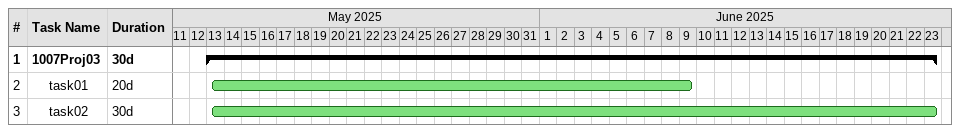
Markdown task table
| ID | Level | Task | Duration | Start | Finish |
|---|---|---|---|---|---|
| 1 | 1 | **1007Proj03** | 30d | 2025-05-13 | 2025-06-23 |
| 2 | 2 | task01 | 20d | 2025-05-13 | 2025-06-09 |
| 3 | 2 | task02 | 30d | 2025-05-13 | 2025-06-23 |
